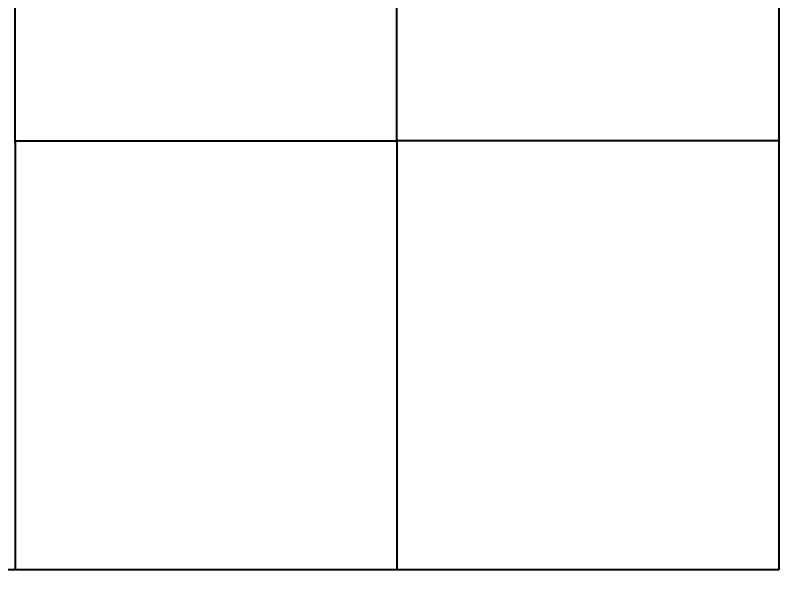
# Model space of a CAD drawing. Header units: millimetres. Extents: x 620 to 19791, y 2539 to 6969.
# Drawn here: x 7697.8 to 7997.8, y 3379.7 to 3601.3 of the extents above; entities that cross this region are included whole.
import ezdxf

# ---------------------------------------------------------------- set-up
doc = ezdxf.new("R2010")
doc.units = ezdxf.units.MM
doc.styles.get("Standard").update_dxf_attribs({"font": 'arial.ttf'})
doc.dimstyles.new('缩小5倍', dxfattribs={"dimtxt": 40, "dimasz": 20, "dimexe": 1, "dimexo": 0.2, "dimgap": 0, "dimtad": 1, "dimtoh": 1, "dimdec": 1, "dimzin": 9, "dimdsep": 46, "dimtxsty": 'Standard', "dimblk": '_FILLED', "dimcen": 0.2, "dimclrd": 256, "dimclre": 256, "dimclrt": 256, "dimadec": 1, "dimazin": 2, "dimtfac": 1, "dimtdec": 1, "dimtofl": 0, "dimtmove": 0, "dimatfit": 3, "dimldrblk": '_FILLED', "dimfxl": 1, "dimtolj": 1, "dimtzin": 0, "dimarcsym": 0})

# ---------------------------------------------------------------- blocks, each defined once
blk = doc.blocks.new('_FILLED')
at = {"color": 0, "linetype": 'ByBlock'}
blk.add_solid([(0, 0), (-1, 0.15), (-1, -0.15)], dxfattribs=at)
blk = doc.blocks.new('*D193')
at = {"lineweight": -2, "transparency": 16777216}
for p, q in [((7697.59, 3720.69), (7642.92, 3720.69)), ((7643.92, 3700.69), (7643.92, 3403.19)), ((7697.59, 3383.19), (7642.92, 3383.19))]:
    blk.add_line(p, q, dxfattribs=at)
at = {"layer": 'Defpoints', "color": 0, "transparency": 16777216}
for p in [(7697.79, 3720.69), (7643.92, 3383.19), (7697.79, 3383.19)]:
    blk.add_point(p, dxfattribs=at)
at = {"lineweight": -2, "transparency": 16777216, "xscale": 20, "yscale": 20, "zscale": 20}
for p, rotation in [((7643.92, 3720.69), 90), ((7643.92, 3383.19), 270)]:
    blk.add_blockref('_FILLED', p, dxfattribs=dict(at, rotation=rotation))
at = {"transparency": 16777216, "insert": (7618.02, 3551.94), "char_height": 40, "attachment_point": 5, "rotation": 90}
blk.add_mtext('\\A1;337.5mm [1\'-1 1/4"]', dxfattribs=at)

msp = doc.modelspace()

# ---------------------------------------------------------------- linework, layer by layer
at = {"color": 7, "linetype": 'Continuous', "lineweight": 25}
for p, q in [((7697.79, 3551.943), (7697.79, 3720.693)), ((7847.78999, 3551.943), (7847.78999, 3720.693)), ((7997.79, 3720.693), (7997.79, 3551.943)), ((7697.79, 3551.943), (7697.79, 3383.193)), ((7697.79, 3551.943), (7847.78999, 3551.943)), ((7997.79, 3551.943), (7847.78999, 3551.943)), ((7847.78999, 3551.943), (7847.78999, 3383.193)), ((7997.79, 3551.943), (7997.79, 3383.193)), ((7847.78999, 3383.193), (7697.79, 3383.193)), ((7997.79, 3383.193), (7847.78999, 3383.193))]:
    msp.add_line(p, q, dxfattribs=at)
for points, knots in [([(7697.79, 3551.343), (7697.79, 3551.35202), (7697.79, 3551.37006), (7697.79, 3551.50881), (7697.79, 3551.70713), (7697.79, 3551.943), (7697.79, 3552.17887), (7697.79, 3552.3772), (7697.79, 3552.51594), (7697.79, 3552.53398), (7697.79, 3552.543)], [0, 0, 0, 0, 0.124999985, 0.250000006, 0.374999986, 0.499999996, 0.624999999, 0.749999995, 0.874999981, 1, 1, 1, 1]), ([(7847.78999, 3552.543), (7847.78999, 3552.53398), (7847.78999, 3552.51595), (7847.78999, 3552.3772), (7847.78999, 3552.17887), (7847.78999, 3551.943), (7847.78999, 3551.70714), (7847.78999, 3551.50881), (7847.78999, 3551.37006), (7847.78999, 3551.35202), (7847.78999, 3551.343)], [0, 0, 0, 0, 0.124999994, 0.24999999, 0.374999995, 0.499999998, 0.624999997, 0.749999998, 0.874999995, 1, 1, 1, 1]), ([(7847.78999, 3551.343), (7847.78999, 3551.35202), (7847.78999, 3551.37006), (7847.78999, 3551.50881), (7847.78999, 3551.70713), (7847.78999, 3551.943), (7847.78999, 3552.17887), (7847.78999, 3552.3772), (7847.78999, 3552.51594), (7847.78999, 3552.53398), (7847.78999, 3552.543)], [0, 0, 0, 0, 0.124999985, 0.250000006, 0.374999986, 0.499999996, 0.624999999, 0.749999995, 0.874999981, 1, 1, 1, 1]), ([(7997.79, 3552.543), (7997.79, 3552.53398), (7997.79, 3552.51595), (7997.79, 3552.3772), (7997.79, 3552.17887), (7997.79, 3551.943), (7997.79, 3551.70714), (7997.79, 3551.50881), (7997.79, 3551.37006), (7997.79, 3551.35202), (7997.79, 3551.343)], [0, 0, 0, 0, 0.124999994, 0.24999999, 0.374999995, 0.499999998, 0.624999997, 0.749999998, 0.874999995, 1, 1, 1, 1])]:
    msp.add_open_spline(points, degree=3, knots=knots, dxfattribs=at)

# ---------------------------------------------------------------- dimensions: what is measured, and where the dimension line sits
dim = msp.add_linear_dim(base=(7643.91593, 3383.193), p1=(7697.79, 3720.693), p2=(7697.79, 3383.193), angle=90, dimstyle='缩小5倍', override={"dimpost": 'mm'})
dim.commit()
dim.dimension.update_dxf_attribs({"geometry": '*D193', "text_midpoint": (7643.91593, 3551.943), "dimtype": 160})

doc.saveas('drawing.dxf')
